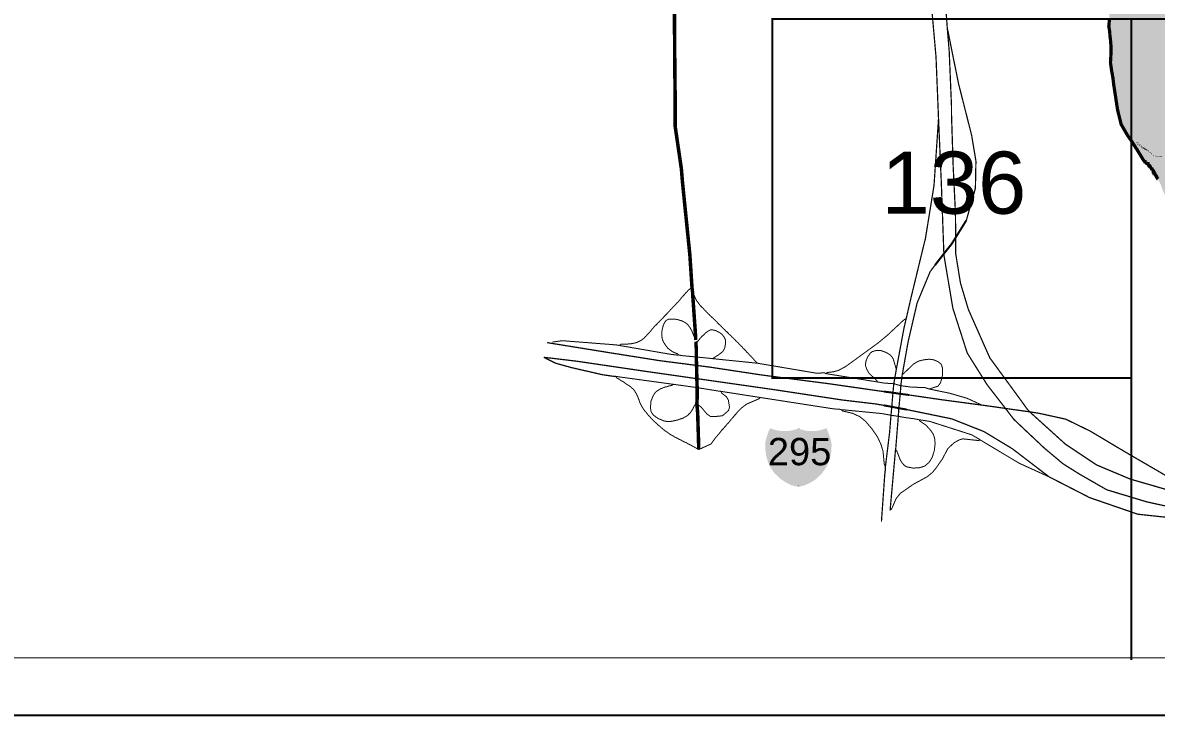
# Model space of a CAD drawing. Header units: millimetres. Extents: x 10 to 1080, y 12 to 847.
# Drawn here: x 236.4 to 577.5, y 11.8 to 220.6 of the extents above; entities that cross this region are included whole.
import ezdxf

# ---------------------------------------------------------------- set-up
doc = ezdxf.new("R2010")
doc.units = ezdxf.units.MM

msp = doc.modelspace()

# ---------------------------------------------------------------- hatches: boundary and pattern name
at = {"layer": 'H', "linetype": 'CONTINUOUS'}
for points in [[(802.375, 724.076), (804.333, 708.572), (819.82, 705.362), (834.637, 704.674), (846.243, 705.362), (859.861, 713.74), (871.467, 723.388), (876.635, 727.287), (891.452, 733.125), (894.662, 722.806), (899.231, 711.2), (902.458, 678.268), (906.939, 654.985), (912.777, 635.6), (903.041, 631.79), (870.797, 623.394), (843.703, 613.075), (834.037, 605.614), (852.17, 570.142), (848.607, 566.244), (849.207, 566.244), (834.637, 551.692), (840.475, 538.815), (802.711, 488.438), (802.217, 489.126), (800.435, 493.007), (798.83, 497.082), (795.355, 502.25), (792.215, 505.213), (789.005, 508.088), (786.289, 511.722), (784.437, 515.532), (783.078, 519.677), (782.391, 521.723), (780.874, 525.78), (778.334, 530.348), (775.794, 533.735), (773.007, 536.875), (769.955, 539.75), (766.727, 542.378), (763.27, 544.83), (759.707, 547.123), (755.985, 549.24), (754.115, 550.333), (752.263, 551.356), (750.305, 552.45), (748.365, 553.473), (746.407, 554.478), (744.467, 555.502), (742.615, 556.507), (740.657, 557.618), (739.652, 558.13), (732.525, 556.436), (732.79, 544.583), (726.264, 530.86), (723.142, 524.334), (722.207, 519.765), (722.877, 514.015), (725.593, 511.052), (734.219, 509.182), (736.177, 508.935), (733.302, 494.965), (732.278, 489.126), (728.98, 480.236), (737.605, 465.243), (747.518, 446.193), (733.548, 450.338), (730.409, 438.062), (720.76, 407.158), (717.885, 398.268), (714.745, 388.108), (713.475, 387.174), (712.047, 376.096), (715.945, 344.77), (716.615, 324.026), (716.439, 318.682), (723.388, 318.435), (731.608, 319.705), (737.358, 321.557), (743.373, 323.25), (749.635, 324.273), (754.962, 326.39), (761.488, 331.47), (750.641, 308.786), (742.95, 291.677), (741.257, 289.313), (754.715, 277.195), (760.801, 272.292), (760.73, 272.115), (769.444, 264.583), (777.487, 249.678), (794.597, 237.155), (804.333, 230.293), (811.777, 224.032), (798.054, 219.957), (781.473, 215.988), (770.043, 212.602), (757.502, 208.033), (746.072, 201.172), (734.06, 195.404), (725.082, 194.91), (725.258, 194.134), (725.593, 192.105), (725.752, 188.048), (725.17, 184.062), (724.905, 183.392), (714.587, 181.698), (699.17, 173.743), (696.295, 178.312), (682.078, 173.143), (680.879, 176.53), (652.868, 161.713), (660.647, 138.007), (660.4, 137.83), (656.749, 135.467), (653.203, 133.103), (649.552, 130.722), (645.918, 128.358), (642.285, 125.977), (638.634, 123.702), (635, 121.32), (631.349, 118.957), (627.803, 116.664), (624.152, 114.3), (620.942, 115.394), (619.584, 117.51), (618.402, 119.556), (617.22, 121.744), (616.038, 123.702), (614.68, 125.977), (613.569, 128.27), (612.299, 130.475), (610.958, 132.415), (609.424, 134.197), (608.154, 136.066), (606.795, 138.254), (605.367, 140.035), (603.673, 143.087), (601.892, 144.445), (599.863, 145.715), (598.17, 147.496), (596.724, 149.26), (595.118, 151.042), (593.513, 152.647), (591.22, 153.846), (589.439, 155.187), (587.675, 156.545), (586.052, 158.415), (585.717, 160.778), (585.047, 162.895), (584.112, 165.1), (582.172, 166.194), (580.549, 167.887), (579.543, 169.845), (578.785, 171.962), (577.762, 173.902), (576.668, 175.772), (575.398, 177.553), (573.775, 178.982), (571.659, 182.457), (568.784, 186.778), (566.932, 189.988), (565.82, 194.486), (564.462, 203.87), (563.704, 208.527), (563.88, 211.332), (563.704, 215.477), (563.457, 217.77), (563.28, 220.133), (563.368, 222.426), (563.28, 224.614), (562.857, 227.418), (561.675, 229.694), (560.828, 232.586), (561.428, 234.774), (561.852, 237.825), (561.922, 240.206), (561.587, 242.658), (561.763, 245.286), (562.01, 247.65), (561.852, 250.278), (561.164, 254.423), (561.922, 257.052), (562.522, 259.256), (562.275, 261.532), (561.499, 263.56), (560.405, 265.518), (559.805, 267.882), (559.223, 270.175), (557.953, 273.297), (556.26, 274.92), (554.814, 277.53), (554.39, 280), (553.72, 282.363), (552.962, 284.656), (551.85, 286.508), (550.668, 288.713), (549.222, 291.165), (547.194, 292.947), (545.412, 294.552), (543.56, 296.422), (543.719, 298.697), (542.537, 300.655), (540.42, 302.348), (538.057, 304.976), (535.34, 306.405), (532.553, 307.763), (530.26, 309.545), (528.232, 310.903), (526.874, 312.755), (526.45, 314.872), (524.51, 315.807), (522.305, 316.054), (518.248, 316.565), (515.779, 316.9), (513.592, 317.324), (511.387, 317.923), (508.935, 318.17), (507.153, 316.988), (506.465, 314.96), (505.037, 313.267), (503.255, 311.997), (501.897, 310.303), (500.292, 308.698), (498.422, 307.587), (496.658, 306.07), (495.212, 304.377), (494.453, 302.348), (493.942, 299.896), (493.607, 297.603), (493.942, 295.24), (494.453, 293.123), (495.212, 290.83), (495.723, 288.625), (494.03, 286.508), (493.342, 284.304), (491.649, 281.693), (489.462, 280.846), (485.14, 280.423), (481.577, 280.582), (479.637, 281.852), (478.102, 283.457), (476.673, 285.08), (475.068, 286.773), (472.863, 287.267), (470.658, 286.685), (468.965, 285.238), (467.184, 283.88), (465.067, 282.875), (463.462, 281.34), (464.732, 279.488), (466.602, 278.306), (468.63, 277.372), (469.724, 275.502), (468.877, 273.385), (467.095, 272.027), (463.973, 269.663), (462.104, 268.058), (460.075, 266.876), (457.958, 266.1), (455.665, 265.606), (452.702, 266.277), (450.674, 267.212), (448.469, 267.635), (444.835, 268.482), (442.718, 268.993), (440.514, 268.393), (436.792, 268.217), (434.763, 268.905), (432.805, 269.998), (431.465, 271.78), (432.647, 273.72), (433.405, 275.925), (433.317, 278.218), (432.805, 280.335), (432.894, 282.963), (431.959, 285.327), (428.925, 284.568), (426.72, 283.88), (424.603, 283.457), (421.375, 283.968), (419.188, 284.392), (417.072, 284.903), (415.025, 285.926), (412.838, 286.685), (410.792, 287.62), (409.698, 289.56), (409.875, 291.765), (410.298, 293.97), (410.298, 296.157), (409.61, 298.203), (408.252, 300.143), (406.4, 301.66), (404.53, 303.107), (402.837, 304.712), (400.897, 305.823), (399.715, 307.675), (400.297, 309.792), (399.962, 311.997), (397.845, 313.355), (395.905, 314.537), (394.547, 316.318), (393.1, 318.1), (391.672, 319.793), (390.225, 321.398), (388.108, 322.668), (386.592, 324.185), (385.057, 325.878), (383.452, 327.325), (381.582, 328.595), (379.465, 329.265), (378.125, 331.047), (378.037, 333.252), (377.349, 335.368), (375.92, 336.973), (374.05, 338.332), (372.11, 339.425), (370.152, 340.536), (368.035, 341.383), (365.919, 341.965), (363.555, 341.63), (361.615, 340.607), (359.745, 338.914), (357.875, 337.82), (355.935, 336.797), (353.818, 335.703), (351.878, 334.522), (350.255, 332.652), (348.915, 330.8), (347.98, 328.754), (347.133, 326.637), (345.599, 325.032), (343.323, 324.785), (340.184, 324.785), (337.732, 325.367), (335.615, 324.185), (334.522, 322.333), (334.433, 320.128), (334.098, 317.923), (332.899, 315.807), (331.805, 313.866), (330.958, 311.75), (330.712, 309.545), (330.288, 307.252), (329.935, 304.976), (329.688, 302.683), (329.018, 300.39), (328.083, 298.203), (327.325, 296.157), (327.06, 293.97), (328.665, 292.347), (329.935, 290.583), (328.665, 288.802), (326.39, 287.955), (323.25, 287.778), (321.045, 288.29), (319.864, 290.23), (318.682, 292.276), (316.812, 293.705), (314.025, 294.975), (311.732, 295.487), (309.615, 295.91), (307.763, 297.092), (306.405, 299.05), (305.47, 300.99), (304.712, 303.107), (303.689, 305.135), (301.995, 306.405), (300.302, 307.852), (298.962, 309.545), (297.268, 307.94), (296.422, 305.894), (293.282, 304.2), (291.5, 305.558), (289.648, 306.828), (287.69, 307.852), (287.267, 309.968), (287.69, 312.173), (285.75, 313.09), (283.457, 313.602), (281.34, 314.202), (279.224, 315.295), (278.642, 317.5), (277.954, 319.617), (276.013, 321.222), (274.144, 319.793), (272.874, 317.923), (269.998, 319.193), (268.217, 320.64), (266.435, 321.98), (263.984, 324.45), (262.202, 325.72), (260.862, 327.484), (261.108, 329.688), (261.867, 331.893), (262.714, 334.01), (262.467, 337.644), (261.532, 339.602), (260.597, 341.718), (258.992, 343.323), (255.94, 345.352), (253.065, 346.71), (251.195, 347.892), (249.167, 348.827), (248.92, 351.032), (250.19, 352.884), (251.707, 354.842), (254.088, 354.93), (255.782, 356.358), (257.969, 356.623), (260.174, 357.117), (261.444, 359.234), (261.779, 361.527), (261.62, 363.732), (260.438, 365.584), (258.992, 367.277), (256.117, 367.63), (255.429, 369.746), (254.088, 371.44), (252.307, 372.957), (250.525, 374.227), (248.497, 374.826), (247.138, 376.767), (248.162, 378.707), (247.385, 381), (245.78, 382.517), (245.622, 384.81), (244.687, 386.75), (243.575, 388.796), (242.235, 390.56), (241.035, 392.43), (239.518, 394.212), (239.43, 396.416), (240.453, 398.533), (240.612, 401.144), (240.788, 403.86), (239.43, 405.888), (238.584, 408.005), (236.467, 409.452), (235.038, 411.304), (233.08, 412.838), (233.168, 415.202), (234.103, 417.318), (235.462, 419.276), (236.978, 421.04), (238.072, 422.998), (237.825, 425.274), (237.49, 427.902), (236.22, 429.683), (234.527, 431.377), (232.657, 433.246), (230.628, 434.587), (229.182, 436.28), (227.489, 437.815), (226.219, 439.667), (224.79, 441.537), (223.943, 443.742), (222.92, 445.77), (220.98, 447.216), (218.775, 448.557), (216.57, 449.827), (214.365, 450.25), (212.249, 450.427), (209.797, 450.515), (206.163, 450.427), (203.87, 451.026), (201.595, 450.338), (199.972, 448.31), (201.665, 446.705), (199.549, 444.588), (196.938, 445.347), (194.822, 445.435), (192.105, 444.923), (189.054, 445.012), (187.202, 443.406), (184.908, 442.472), (182.88, 441.113), (181.01, 439.596), (179.317, 438.15), (177.288, 437.056), (175.084, 436.457), (173.055, 435.522), (170.762, 434.675), (168.575, 434.852), (166.793, 436.545), (165.947, 438.82), (165.259, 440.937), (163.142, 442.048), (160.955, 442.56), (158.574, 442.383), (156.369, 441.713), (154.005, 440.778), (151.377, 440.267), (148.59, 440.267), (146.385, 439.843), (145.45, 437.727), (145.115, 435.522), (142.663, 436.122), (142.152, 438.326), (140.458, 439.932), (138.43, 441.113), (136.472, 442.207), (134.285, 442.807), (131.745, 442.048), (128.605, 441.537), (126.153, 441.872), (123.525, 441.784), (121.497, 442.983), (120.05, 444.588), (117.775, 445.012), (116.082, 446.528), (116.152, 448.822), (114.124, 450.938), (112.607, 453.214), (111.425, 454.995), (110.155, 456.777), (108.797, 458.47), (107.527, 460.252), (106.257, 461.945), (104.898, 463.726), (103.54, 465.42), (102.182, 467.113), (100.842, 468.806), (99.572, 470.57), (98.213, 472.264), (95.585, 475.738), (93.133, 479.213), (90.682, 482.776), (88.477, 486.41), (86.448, 490.132), (84.578, 494.03), (83.062, 498.016), (81.527, 502.92), (80.433, 507.065), (79.498, 511.298), (78.74, 515.532), (78.228, 519.853), (77.805, 524.175), (77.558, 528.496), (77.47, 532.8), (77.558, 534.917), (77.558, 537.122), (77.717, 539.238), (77.893, 541.443), (78.052, 543.56), (78.317, 545.765), (78.564, 547.882), (79.252, 552.115), (80.098, 556.348), (81.192, 560.582), (82.374, 564.727), (84.402, 570.054), (86.448, 573.793), (87.63, 575.645), (117.687, 575.645), (138.007, 572.435), (144.445, 544.23), (141.905, 543.225), (154.764, 537.88), (160.443, 536.028), (171.185, 535.693), (189.318, 535.34), (206.834, 533.912), (226.06, 527.897), (227.842, 532.888), (253.912, 548.552), (259.239, 550.333), (265.677, 550.668), (269.575, 552.115), (277.019, 556.772), (283.122, 559.223), (290.989, 559.982), (306.317, 558.553), (306.652, 558.288), (307.005, 558.624), (310.885, 558.888), (317.659, 563.122), (325.543, 568.113), (333.745, 573.528), (338.825, 576.827), (341.365, 576.756), (344.928, 576.068), (348.492, 574.71), (351.949, 572.858), (355.759, 569.718), (358.228, 566.173), (359.234, 564.303), (360.257, 562.363), (362.462, 558.8), (365.425, 555.925), (369.993, 554.32), (376.255, 554.478), (378.46, 554.902), (380.577, 555.325), (382.782, 555.748), (384.898, 556.013), (387.773, 556.436), (392.007, 557.107), (396.064, 558.042), (400.138, 559.135), (404.107, 560.405), (408.005, 561.852), (411.903, 563.457), (415.713, 565.238), (419.435, 567.09), (423.069, 569.048), (424.18, 569.63), (421.128, 576.333), (406.224, 573.952), (411.057, 595.383), (409.452, 607.06), (401.408, 603.85), (401.832, 611.893), (404.618, 612.74), (404.195, 626.022), (394.882, 630.432), (373.539, 618.737), (369.482, 635.67), (377.19, 651.845), (407.405, 673.276), (407.829, 671.23), (482.177, 704.003), (500.715, 623.323), (501.227, 623.57), (505.372, 625.863), (509.182, 627.892), (512.992, 630.008), (516.802, 632.037), (520.612, 634.065), (522.552, 635.088), (524.422, 636.094), (526.362, 637.117), (528.232, 638.14), (530.172, 639.233), (532.042, 640.256), (534.335, 641.438), (544.495, 629.585), (550.422, 631.613), (546.523, 639.568), (541.532, 645.336), (541.602, 645.407), (545.412, 647.453), (549.222, 649.57), (553.032, 651.598), (556.772, 653.627), (560.582, 655.743), (564.392, 657.772), (568.202, 659.888), (572.012, 661.917), (575.733, 664.034), (579.543, 666.15), (583.353, 668.196), (587.163, 670.313), (590.885, 672.342), (596.724, 674.458), (601.133, 674.458), (603.338, 674.458), (605.455, 674.37), (607.642, 674.194), (609.847, 674.123), (611.964, 674.035), (614.168, 673.858), (616.373, 673.7), (618.49, 673.612), (620.695, 673.435), (622.882, 673.347), (624.999, 673.276), (629.32, 673.188), (633.642, 673.276), (637.875, 673.523), (642.108, 673.947), (646.254, 674.617), (650.399, 675.728), (653.627, 676.734), (657.684, 678.18), (661.67, 679.873), (665.568, 681.743), (669.378, 683.772), (673.1, 685.976), (676.734, 688.252), (680.297, 690.704), (683.683, 693.42), (687.07, 696.136), (690.192, 699.1), (693.332, 702.063), (696.207, 705.273), (699.082, 708.572), (701.71, 711.958), (705.785, 710.53), (709.842, 708.995), (713.74, 707.214), (717.638, 705.362), (721.448, 703.333), (723.988, 701.798), (729.403, 707.302), (742.35, 719.578), (751.999, 718.908), (767.503, 733.725), (785.618, 751.84), (797.207, 740.234), (802.375, 724.076), (802.375, 724.076)], [(479.795, 93.468), (479.725, 94.068), (479.637, 94.58), (479.46, 95.25), (479.125, 96.344), (478.79, 97.19), (478.525, 97.966), (478.278, 98.548), (477.679, 98.302), (477.255, 98.213), (476.497, 97.966), (475.65, 97.79), (474.804, 97.702), (473.022, 97.702), (472.599, 97.702), (472.017, 97.79), (471.329, 97.966), (470.658, 98.125), (470.323, 97.455), (470.658, 97.278), (470.835, 97.19), (471.928, 96.943), (472.952, 96.855), (474.892, 96.855), (475.492, 96.943), (476.338, 97.12), (476.92, 97.278), (477.344, 97.367), (477.679, 97.455), (477.855, 97.455), (478.367, 96.008), (478.79, 94.315), (478.79, 94.068), (478.79, 93.98), (460.745, 93.98), (460.745, 94.156), (460.745, 94.227), (460.834, 94.58), (460.922, 95.003), (461.098, 95.585), (461.257, 96.344), (461.522, 96.943), (461.592, 97.278), (461.768, 97.543), (462.192, 97.367), (462.527, 97.278), (463.127, 97.12), (463.638, 97.032), (464.062, 96.943), (464.397, 96.855), (464.732, 96.855), (466.602, 96.855), (467.519, 96.943), (468.118, 97.032), (468.718, 97.19), (468.965, 97.278), (469.3, 97.455), (469.812, 97.543), (470.323, 97.455), (470.658, 98.125), (470.235, 98.302), (469.812, 98.46), (469.812, 98.39), (469.724, 98.39), (469.477, 98.302), (469.142, 98.213), (468.877, 98.125), (467.519, 97.79), (466.513, 97.702), (464.82, 97.702), (463.973, 97.79), (462.95, 97.966), (462.015, 98.302), (461.345, 98.548), (461.01, 97.966), (460.745, 97.367), (460.252, 95.85), (460.075, 95.162), (459.899, 94.58), (459.828, 93.557), (459.899, 91.687), (460.675, 91.775), (460.675, 92.287), (460.675, 92.622), (460.675, 92.957), (460.675, 93.133), (478.878, 93.133), (478.878, 92.886), (478.878, 92.534), (478.878, 92.198), (478.878, 91.687), (478.702, 90.682), (478.525, 89.747), (478.278, 88.9), (477.943, 88.23), (477.185, 86.783), (475.985, 85.266), (475.315, 84.578), (474.645, 83.996), (473.957, 83.485), (473.287, 83.062), (472.175, 82.55), (471.082, 82.127), (470.323, 81.88), (469.812, 81.792), (469.3, 81.88), (468.718, 82.038), (467.942, 82.374), (467.36, 82.638), (466.848, 82.797), (466.513, 82.973), (465.667, 83.485), (465.155, 83.82), (464.062, 84.755), (463.285, 85.602), (462.527, 86.607), (462.015, 87.542), (461.522, 88.477), (461.257, 89.323), (460.834, 90.77), (460.675, 91.775), (459.899, 91.687), (460.163, 89.994), (460.587, 88.565), (461.098, 87.383), (461.592, 86.448), (462.104, 85.69), (462.527, 85.09), (462.862, 84.755), (463.885, 83.82), (464.908, 82.973), (465.914, 82.303), (466.937, 81.792), (467.448, 81.615), (467.872, 81.456), (468.454, 81.28), (468.965, 81.104), (469.3, 81.033), (469.565, 80.945), (469.812, 80.945), (469.988, 80.945), (470.323, 81.033), (470.747, 81.104), (471.258, 81.28), (472.264, 81.615), (473.287, 82.127), (474.222, 82.638), (475.139, 83.308), (475.985, 84.067), (476.673, 84.667), (477.52, 85.848), (478.278, 86.96), (478.79, 88.053), (479.125, 89.076), (479.372, 89.923), (479.548, 90.682), (479.637, 91.193), (479.725, 91.616), (479.725, 92.534), (479.795, 93.468), (479.795, 93.468)], [(460.163, 93.31), (479.46, 93.31), (479.302, 94.65), (478.949, 95.92), (478.614, 97.12), (478.102, 98.213), (477.097, 97.878), (476.074, 97.614), (475.068, 97.455), (473.957, 97.455), (472.863, 97.455), (471.84, 97.614), (470.835, 97.878), (469.812, 98.213), (468.789, 97.878), (467.783, 97.614), (466.672, 97.455), (465.667, 97.455), (464.555, 97.455), (463.55, 97.614), (462.439, 97.878), (461.522, 98.213), (461.01, 97.032), (460.587, 95.85), (460.322, 94.58), (460.163, 93.31), (460.163, 93.31)], [(469.812, 98.46), (469.9, 98.39), (470.059, 98.46), (469.9, 98.548), (469.812, 98.46), (469.812, 98.46)], [(469.812, 80.857), (471.752, 81.368), (473.534, 82.215), (475.227, 83.308), (476.673, 84.755), (477.344, 85.602), (477.855, 86.448), (478.367, 87.383), (478.702, 88.23), (479.037, 89.235), (479.213, 90.17), (479.372, 91.264), (479.46, 92.287), (479.46, 92.71), (479.372, 93.045), (479.372, 93.645), (460.252, 93.645), (460.163, 93.133), (460.163, 92.71), (460.163, 92.287), (460.252, 91.264), (460.322, 90.17), (460.587, 89.235), (460.834, 88.23), (461.257, 87.383), (461.68, 86.448), (462.28, 85.602), (462.862, 84.755), (464.397, 83.308), (466.002, 82.215), (467.783, 81.368), (469.812, 80.857), (469.812, 80.857)], [(469.635, 81.28), (469.724, 81.192), (469.9, 81.28), (469.724, 81.368), (469.635, 81.28), (469.635, 81.28)]]:
    msp.add_hatch(color=256, dxfattribs=at).paths.add_polyline_path(points)

# ---------------------------------------------------------------- linework, layer by layer
at = {"layer": 'P'}
for points, const_width in [([(16.157, 12.118), (16.157, 846.755), (1080.082, 846.755), (1080.082, 12.118), (16.157, 12.118)], 0.602), ([(42.245, 29.475), (42.245, 836.683), (948.002, 836.683), (948.002, 29.475), (42.245, 29.475), (42.245, 29.475)], 0.301), ([(437.797, 140.723), (437.127, 150.883), (434.922, 172.561), (434.587, 176.618), (432.717, 189.406), (432.717, 198.632), (432.629, 204.982), (432.558, 215.318), (432.382, 238.689), (428.484, 279.753)], 1.054), ([(511.969, 191.699), (511.21, 210.326), (509.852, 225.725), (507.982, 236.908), (504.596, 249.273), (501.05, 261.62), (498.334, 271.286), (495.212, 279.665)], 0.376), ([(496.817, 280.335), (497.999, 277.283), (500.027, 273.05), (505.195, 260.526), (509.676, 247.227), (514.262, 223.696), (514.597, 219.04)], 0.376), ([(569.965, 113.63), (461.927, 113.63), (461.927, 221.756), (569.965, 221.756), (569.965, 113.63)], 0.602), ([(578.009, 173.496), (577.921, 173.567), (577.921, 173.655), (577.832, 173.743), (577.832, 173.831), (577.762, 173.919), (577.762, 173.99), (577.674, 174.078), (577.585, 174.166), (577.497, 174.255), (577.497, 174.413), (577.409, 174.502), (577.338, 174.59), (577.338, 174.678), (577.25, 174.766), (577.162, 174.837), (577.074, 174.925), (577.074, 175.013), (576.986, 175.101), (576.986, 175.189), (576.915, 175.189), (576.915, 175.26), (576.827, 175.348), (576.827, 175.436), (576.739, 175.436), (576.739, 175.525), (576.739, 175.613), (576.651, 175.613), (576.651, 175.683), (576.651, 175.772), (576.562, 175.772), (576.562, 175.86), (576.562, 175.948), (576.562, 176.036), (576.492, 176.107), (576.492, 176.195), (576.492, 176.283), (576.404, 176.371), (576.315, 176.459), (576.227, 176.53), (576.139, 176.618), (576.068, 176.618), (576.068, 176.706), (575.98, 176.795), (575.892, 176.883), (575.804, 176.953), (575.716, 177.042), (575.716, 177.13), (575.645, 177.13), (575.645, 177.218), (575.557, 177.218), (575.557, 177.306), (575.469, 177.377), (575.381, 177.465), (575.381, 177.553), (575.292, 177.553), (575.292, 177.641), (575.222, 177.729), (575.222, 177.8), (575.134, 177.888), (575.045, 177.976), (575.045, 178.065), (574.957, 178.065), (574.957, 178.153), (574.869, 178.153), (574.798, 178.153), (574.71, 178.223), (574.622, 178.312), (574.534, 178.312), (574.446, 178.312), (574.375, 178.4), (574.287, 178.488), (574.199, 178.576), (574.111, 178.647), (574.111, 178.735), (574.022, 178.735), (573.952, 178.823), (573.864, 178.911), (573.775, 178.999), (571.659, 182.457), (569.965, 185.085), (569.789, 185.349), (568.784, 186.778), (566.914, 190.006), (565.82, 194.486), (564.797, 201.26), (564.709, 201.683), (564.462, 203.888), (564.039, 206.252), (563.704, 208.545), (563.862, 211.332), (563.862, 213.536), (563.704, 215.477), (563.527, 216.835), (563.527, 217.258), (563.439, 217.77), (563.439, 218.105), (563.368, 218.528), (563.192, 219.551), (563.28, 220.133), (563.368, 221.403)], 0.978), ([(569.965, 28.769), (569.965, 113.63), (569.965, 221.756), (678.092, 221.756), (786.201, 221.756), (786.201, 113.63), (786.201, 28.769)], 0.602), ([(514.597, 219.04), (517.984, 202.283), (521.952, 186.619), (523.222, 178.911), (523.064, 170.78), (520.347, 161.131)], 0.376), ([(514.597, 219.04), (515.179, 212.019), (515.867, 195.509), (515.867, 193.128), (516.378, 177.218), (517.049, 163.583), (517.137, 155.963)], 0.376), ([(562.945, 220.398), (562.945, 220.31), (562.945, 220.063), (562.945, 219.798), (562.945, 219.463), (563.016, 219.216), (563.016, 218.952), (563.016, 218.705), (563.104, 218.281)], 0.151), ([(563.368, 218.369), (563.368, 218.528), (563.192, 219.551), (563.28, 220.133), (563.28, 220.486)], 0.151), ([(563.368, 218.281), (563.368, 218.528), (563.192, 219.551), (563.28, 220.133), (563.28, 220.398)], 0.151), ([(563.439, 217.77), (563.439, 218.017)], 0.151), ([(563.527, 216.923), (563.527, 217.258), (563.439, 217.77), (563.439, 217.946)], 0.151), ([(563.792, 214.471), (563.704, 215.477), (563.615, 216.588)], 0.151), ([(563.862, 213.025), (563.862, 213.536), (563.862, 214.136)], 0.151), ([(563.862, 210.573), (563.862, 211.332), (563.862, 212.69)], 0.151), ([(563.951, 206.763), (563.704, 208.545), (563.704, 208.792)], 0.151), ([(563.792, 209.215), (563.862, 210.238)], 0.151), ([(564.215, 205.317), (564.039, 206.252), (564.039, 206.428)], 0.151), ([(564.55, 202.865), (564.462, 203.888), (564.286, 204.982)], 0.151), ([(564.797, 201.507), (564.709, 201.683), (564.638, 202.53)], 0.151), ([(565.132, 199.055), (564.797, 201.172)], 0.151), ([(565.309, 197.626), (565.221, 198.72)], 0.151), ([(565.644, 195.245), (565.397, 197.273)], 0.151), ([(565.979, 193.816), (565.82, 194.486), (565.732, 194.822)], 0.151), ([(511.969, 191.699), (510.611, 171.626), (507.982, 155.363), (507.824, 154.869), (503.837, 138.43), (502.232, 131.498)], 0.376), ([(511.969, 191.699), (512.815, 172.226), (513.415, 155.54), (513.574, 151.059)], 0.376), ([(566.579, 191.435), (566.067, 193.463)], 0.151), ([(566.914, 190.077), (566.667, 191.1)], 0.151), ([(568.096, 187.96), (567.09, 189.742)], 0.151), ([(568.872, 186.69), (568.784, 186.778), (568.36, 187.625)], 0.151), ([(570.212, 184.662), (569.965, 185.085), (569.789, 185.349), (569.031, 186.443)], 0.151), ([(570.988, 183.48), (570.477, 184.415)], 0.151), ([(571.482, 184.415), (571.482, 184.503), (571.412, 184.503)], 0.151), ([(571.994, 183.903), (571.994, 183.991), (571.835, 184.079), (571.747, 184.15)], 0.151), ([(571.994, 184.573), (571.994, 184.503), (572.082, 184.415), (572.17, 184.326), (572.17, 184.326)], 0.151), ([(572.258, 181.363), (571.659, 182.457), (571.147, 183.145)], 0.151), ([(572.594, 183.568), (572.505, 183.656), (572.417, 183.727), (572.329, 183.727)], 0.151), ([(572.417, 184.079), (572.594, 183.903), (572.682, 183.815), (572.682, 183.815)], 0.151), ([(573.017, 180.181), (572.505, 181.116)], 0.151), ([(574.622, 182.298), (574.446, 182.298), (574.287, 182.386), (574.111, 182.457), (573.952, 182.545), (573.687, 182.633), (573.528, 182.721), (573.352, 182.88), (573.176, 183.056), (573.017, 183.233), (572.841, 183.303)], 0.151), ([(573.017, 183.568), (573.105, 183.48), (573.264, 183.392), (573.264, 183.392)], 0.151), ([(573.528, 183.145), (573.599, 183.056), (573.775, 182.968), (573.952, 182.88), (574.022, 182.721), (574.199, 182.633), (574.287, 182.545), (574.446, 182.457), (574.534, 182.386), (574.71, 182.298), (574.798, 182.21), (574.957, 182.122), (575.134, 182.033), (575.222, 181.875)], 0.151), ([(575.222, 181.875), (575.134, 181.963), (574.957, 182.033), (574.957, 182.033)], 0.151), ([(575.804, 181.451), (575.645, 181.539), (575.557, 181.61), (575.469, 181.61)], 0.151), ([(575.557, 181.698), (575.645, 181.61), (575.716, 181.539), (575.804, 181.451)], 0.151), ([(576.227, 181.028), (576.139, 181.116), (576.068, 181.116), (575.98, 181.187), (575.98, 181.275)], 0.151), ([(576.827, 180.605), (576.651, 180.693), (576.562, 180.693), (576.492, 180.763)], 0.151), ([(574.622, 178.312), (574.534, 178.312), (574.446, 178.312), (574.375, 178.4), (574.287, 178.488), (574.199, 178.576), (574.111, 178.647), (574.111, 178.735), (574.022, 178.735), (573.952, 178.823), (573.864, 178.911), (573.775, 178.999), (573.264, 179.917)], 0.151), ([(575.557, 177.306), (575.469, 177.377), (575.381, 177.465), (575.381, 177.553), (575.292, 177.553), (575.292, 177.641), (575.222, 177.729), (575.222, 177.8), (575.134, 177.888), (575.045, 177.976), (575.045, 178.065), (574.957, 178.065), (574.957, 178.153), (574.869, 178.153)], 0.151), ([(579.191, 180.269), (579.102, 180.269), (578.944, 180.34), (578.767, 180.428), (578.679, 180.428), (578.52, 180.428), (578.432, 180.428), (578.185, 180.428), (578.009, 180.428), (577.674, 180.428), (577.409, 180.428), (577.162, 180.516), (577.162, 180.516)], 0.151), ([(576.915, 175.26), (576.827, 175.348), (576.827, 175.436), (576.739, 175.436), (576.739, 175.525), (576.739, 175.613), (576.651, 175.613), (576.651, 175.683), (576.651, 175.772), (576.562, 175.772), (576.562, 175.86), (576.562, 175.948), (576.562, 176.036), (576.492, 176.107), (576.492, 176.195), (576.492, 176.283), (576.404, 176.371), (576.315, 176.459), (576.227, 176.53), (576.139, 176.618), (576.068, 176.618), (576.068, 176.706), (575.98, 176.795), (575.892, 176.883), (575.804, 176.953), (575.716, 177.042)], 0.151), ([(577.674, 174.078), (577.585, 174.166), (577.497, 174.255), (577.497, 174.413), (577.409, 174.502), (577.338, 174.59), (577.338, 174.678), (577.25, 174.766), (577.162, 174.837), (577.074, 174.925), (577.074, 175.013)], 0.151), ([(520.347, 161.131), (517.137, 155.963)], 0.602), ([(520.347, 161.131), (517.137, 155.963)], 0.452), ([(517.137, 155.963), (515.867, 153.935), (513.574, 151.059)], 0.602), ([(517.137, 155.963), (515.867, 153.935), (513.574, 151.059)], 0.452), ([(517.137, 155.963), (517.137, 151.059), (518.566, 142.24), (520.947, 134.285), (527.385, 119.733), (536.434, 107.368), (538.815, 104.069), (539.397, 103.47)], 0.376), ([(513.574, 151.059), (510.946, 147.673)], 0.602), ([(513.574, 151.059), (510.946, 147.673)], 0.452), ([(513.574, 151.059), (513.662, 150.213), (516.29, 134.62), (520.612, 121.162), (526.609, 111.601), (532.112, 104.493)], 0.376), ([(510.946, 147.673), (509.429, 145.627), (505.531, 136.243), (502.832, 124.636), (501.05, 114.653)], 0.376), ([(415.872, 123.455), (416.384, 123.79), (416.807, 123.79), (417.23, 123.79), (417.654, 123.878), (418.077, 123.878), (418.5, 123.878), (419.012, 123.966), (419.435, 123.966), (419.858, 124.037), (420.282, 124.125), (420.617, 124.213), (421.04, 124.301), (421.464, 124.46), (421.799, 124.636), (422.134, 124.813), (422.469, 124.972), (422.822, 125.236), (423.157, 125.483), (423.492, 125.818), (423.739, 126.083), (424.092, 126.418), (424.339, 126.753), (424.674, 127), (424.938, 127.353), (425.274, 127.688), (425.521, 128.023), (425.785, 128.358), (426.12, 128.693), (426.367, 129.046), (426.702, 129.381), (426.967, 129.628), (427.302, 129.963), (427.549, 130.228), (427.902, 130.563), (428.149, 130.898), (428.484, 131.163), (428.748, 131.498), (429.084, 131.745), (429.331, 132.08), (429.666, 132.433), (429.93, 132.68), (430.265, 133.015), (430.512, 133.35), (430.777, 133.615), (431.112, 133.95), (431.359, 134.285), (431.712, 134.549), (431.959, 134.885), (432.294, 135.22), (432.558, 135.467), (432.894, 135.819), (433.141, 136.155), (433.476, 136.402), (433.74, 136.737), (434.075, 137.089), (434.322, 137.425), (434.587, 137.76), (434.922, 138.095), (435.169, 138.43), (435.522, 138.783), (435.769, 139.118), (436.104, 139.453), (436.368, 139.7), (436.615, 140.053), (436.951, 140.3), (437.215, 140.547), (437.797, 140.723)], 0.301), ([(415.872, 123.455), (416.384, 123.79), (416.807, 123.79), (417.23, 123.79), (417.654, 123.878), (418.077, 123.878), (418.5, 123.878), (419.012, 123.966), (419.435, 123.966), (419.858, 124.037), (420.282, 124.125), (420.617, 124.213), (421.04, 124.301), (421.464, 124.46), (421.799, 124.636), (422.134, 124.813), (422.469, 124.972), (422.822, 125.236), (423.157, 125.483), (423.492, 125.818), (423.739, 126.083), (424.092, 126.418), (424.339, 126.753), (424.674, 127), (424.938, 127.353), (425.274, 127.688), (425.521, 128.023), (425.785, 128.358), (426.12, 128.693), (426.367, 129.046), (426.702, 129.381), (426.967, 129.628), (427.302, 129.963), (427.549, 130.228), (427.902, 130.563), (428.149, 130.898), (428.484, 131.163), (428.748, 131.498), (429.084, 131.745), (429.331, 132.08), (429.666, 132.433), (429.93, 132.68), (430.265, 133.015), (430.512, 133.35), (430.777, 133.615), (431.112, 133.95), (431.359, 134.285), (431.712, 134.549), (431.959, 134.885), (432.294, 135.22), (432.558, 135.467), (432.894, 135.819), (433.141, 136.155), (433.476, 136.402), (433.74, 136.737), (434.075, 137.089), (434.322, 137.425), (434.587, 137.76), (434.922, 138.095), (435.169, 138.43), (435.522, 138.783), (435.769, 139.118), (436.104, 139.453), (436.368, 139.7), (436.615, 140.053), (436.951, 140.3), (437.215, 140.547), (437.797, 140.723)], 0.301), ([(437.797, 140.723), (437.885, 140.212), (437.885, 139.788), (437.974, 139.453), (437.974, 139.03)], 1.054), ([(437.974, 139.03), (438.908, 125.659)], 1.054), ([(437.974, 139.03), (438.397, 138.606), (438.556, 138.271), (438.732, 137.848), (438.908, 137.425), (439.067, 137.089), (439.332, 136.737), (439.579, 136.402), (439.826, 136.066), (440.09, 135.731), (440.337, 135.396), (440.672, 135.043), (440.937, 134.796), (441.272, 134.461), (441.519, 134.126), (441.872, 133.862), (442.119, 133.526), (442.454, 133.279), (442.718, 132.927), (443.054, 132.68), (443.301, 132.345), (443.636, 132.08), (443.988, 131.745), (444.235, 131.498), (444.571, 131.163), (444.906, 130.898), (445.17, 130.563), (445.505, 130.228), (445.752, 129.963), (446.105, 129.628), (446.44, 129.381), (446.687, 129.046), (447.022, 128.782), (447.287, 128.446), (447.622, 128.199), (447.869, 127.847), (448.222, 127.6), (448.557, 127.265), (448.804, 127), (449.139, 126.665), (449.492, 126.418), (449.739, 126.083), (450.074, 125.818), (450.338, 125.483), (450.674, 125.236), (450.921, 124.883), (451.256, 124.636), (451.608, 124.301), (451.855, 123.966), (452.191, 123.702), (452.455, 123.366), (452.79, 123.119), (453.037, 122.767), (453.372, 122.432), (453.637, 122.185), (453.972, 121.849), (454.219, 121.497), (454.484, 121.25), (454.819, 120.915), (455.066, 120.579), (455.418, 120.315), (455.665, 119.98), (456.001, 119.645), (456.265, 119.38), (456.512, 119.045), (456.847, 118.71), (457.447, 118.11)], 0.301), ([(437.974, 139.03), (438.397, 138.606), (438.556, 138.271), (438.732, 137.848), (438.908, 137.425), (439.067, 137.089), (439.332, 136.737), (439.579, 136.402), (439.826, 136.066), (440.09, 135.731), (440.337, 135.396), (440.672, 135.043), (440.937, 134.796), (441.272, 134.461), (441.519, 134.126), (441.872, 133.862), (442.119, 133.526), (442.454, 133.279), (442.718, 132.927), (443.054, 132.68), (443.301, 132.345), (443.636, 132.08), (443.988, 131.745), (444.235, 131.498), (444.571, 131.163), (444.906, 130.898), (445.17, 130.563), (445.505, 130.228), (445.752, 129.963), (446.105, 129.628), (446.44, 129.381), (446.687, 129.046), (447.022, 128.782), (447.287, 128.446), (447.622, 128.199), (447.869, 127.847), (448.222, 127.6), (448.557, 127.265), (448.804, 127), (449.139, 126.665), (449.492, 126.418), (449.739, 126.083), (450.074, 125.818), (450.338, 125.483), (450.674, 125.236), (450.921, 124.883), (451.256, 124.636), (451.608, 124.301), (451.855, 123.966), (452.191, 123.702), (452.455, 123.366), (452.79, 123.119), (453.037, 122.767), (453.372, 122.432), (453.637, 122.185), (453.972, 121.849), (454.219, 121.497), (454.484, 121.25), (454.819, 120.915), (455.066, 120.579), (455.418, 120.315), (455.665, 119.98), (456.001, 119.645), (456.265, 119.38), (456.512, 119.045), (456.847, 118.71), (457.447, 118.11)], 0.301), ([(433.828, 120.491), (433.476, 120.915), (433.052, 121.073), (432.629, 121.25), (432.206, 121.426), (431.871, 121.585), (431.535, 121.849), (431.2, 122.096), (430.865, 122.343), (430.512, 122.608), (430.265, 122.943), (430.018, 123.278), (429.754, 123.613), (429.507, 124.037), (429.242, 124.389), (429.084, 124.813), (428.907, 125.148), (428.819, 125.571), (428.748, 125.995), (428.748, 126.418), (428.748, 126.841), (428.748, 127.265), (428.748, 127.776), (428.819, 128.199), (428.907, 128.623), (428.995, 128.958), (429.172, 129.469), (429.331, 129.893), (429.507, 130.316), (429.754, 130.651), (430.018, 130.986), (430.354, 131.163), (430.689, 131.322), (431.112, 131.322), (431.535, 131.41), (432.047, 131.41), (432.47, 131.322), (432.894, 131.322), (433.405, 131.233), (433.74, 131.163), (434.164, 130.986), (434.587, 130.898), (435.01, 130.739), (435.434, 130.475), (435.769, 130.316), (436.104, 130.052), (436.439, 129.805), (436.704, 129.469), (436.951, 129.117), (437.215, 128.782), (437.374, 128.446), (437.638, 128.023), (437.797, 127.688), (437.974, 127.265), (438.132, 126.841), (438.309, 126.418), (438.485, 126.083), (438.908, 125.659)], 0.301), ([(433.828, 120.491), (433.476, 120.915), (433.052, 121.073), (432.629, 121.25), (432.206, 121.426), (431.871, 121.585), (431.535, 121.849), (431.2, 122.096), (430.865, 122.343), (430.512, 122.608), (430.265, 122.943), (430.018, 123.278), (429.754, 123.613), (429.507, 124.037), (429.242, 124.389), (429.084, 124.813), (428.907, 125.148), (428.819, 125.571), (428.748, 125.995), (428.748, 126.418), (428.748, 126.841), (428.748, 127.265), (428.748, 127.776), (428.819, 128.199), (428.907, 128.623), (428.995, 128.958), (429.172, 129.469), (429.331, 129.893), (429.507, 130.316), (429.754, 130.651), (430.018, 130.986), (430.354, 131.163), (430.689, 131.322), (431.112, 131.322), (431.535, 131.41), (432.047, 131.41), (432.47, 131.322), (432.894, 131.322), (433.405, 131.233), (433.74, 131.163), (434.164, 130.986), (434.587, 130.898), (435.01, 130.739), (435.434, 130.475), (435.769, 130.316), (436.104, 130.052), (436.439, 129.805), (436.704, 129.469), (436.951, 129.117), (437.215, 128.782), (437.374, 128.446), (437.638, 128.023), (437.797, 127.688), (437.974, 127.265), (438.132, 126.841), (438.309, 126.418), (438.485, 126.083), (438.908, 125.659)], 0.301), ([(502.232, 131.498), (501.632, 131.233), (496.641, 126.577), (493.677, 124.125), (484.029, 117.105), (481.824, 115.923), (480.219, 115.499), (478.525, 115.323), (478.014, 114.988)], 0.301), ([(502.232, 131.498), (501.632, 131.233), (496.641, 126.577), (493.677, 124.125), (484.029, 117.105), (481.824, 115.923), (480.219, 115.499), (478.525, 115.323), (478.014, 114.988)], 0.301), ([(502.232, 131.498), (501.562, 128.623), (499.269, 116.258)], 0.376), ([(438.979, 124.548), (439.491, 124.636), (439.755, 124.972), (440.002, 125.307), (440.337, 125.659), (440.602, 125.995), (440.937, 126.33), (441.272, 126.577), (441.607, 126.929), (441.942, 127.265), (442.295, 127.512), (442.63, 127.776), (442.965, 127.935), (443.301, 128.111), (443.724, 128.199), (444.059, 128.111), (444.482, 128.023), (444.906, 127.935), (445.329, 127.688), (445.752, 127.512), (446.176, 127.265), (446.528, 127), (446.864, 126.753), (447.111, 126.418), (447.375, 126.083), (447.622, 125.659), (447.798, 125.236), (447.869, 124.883), (447.869, 124.46), (447.869, 124.037), (447.798, 123.543), (447.71, 123.119), (447.622, 122.696), (447.446, 122.343), (447.287, 121.92), (447.022, 121.673), (446.687, 121.338), (446.352, 121.073), (446.017, 120.826), (445.682, 120.579), (445.258, 120.315), (444.906, 120.068), (444.571, 119.892), (444.059, 119.468)], 0.301), ([(438.979, 124.548), (439.491, 124.636), (439.755, 124.972), (440.002, 125.307), (440.337, 125.659), (440.602, 125.995), (440.937, 126.33), (441.272, 126.577), (441.607, 126.929), (441.942, 127.265), (442.295, 127.512), (442.63, 127.776), (442.965, 127.935), (443.301, 128.111), (443.724, 128.199), (444.059, 128.111), (444.482, 128.023), (444.906, 127.935), (445.329, 127.688), (445.752, 127.512), (446.176, 127.265), (446.528, 127), (446.864, 126.753), (447.111, 126.418), (447.375, 126.083), (447.622, 125.659), (447.798, 125.236), (447.869, 124.883), (447.869, 124.46), (447.869, 124.037), (447.798, 123.543), (447.71, 123.119), (447.622, 122.696), (447.446, 122.343), (447.287, 121.92), (447.022, 121.673), (446.687, 121.338), (446.352, 121.073), (446.017, 120.826), (445.682, 120.579), (445.258, 120.315), (444.906, 120.068), (444.571, 119.892), (444.059, 119.468)], 0.301), ([(439.155, 117.44), (427.972, 118.886), (413.085, 121.25), (394.194, 124.301)], 0.376), ([(395.728, 124.46), (398.762, 124.883), (415.025, 123.613), (415.449, 123.543), (415.872, 123.455)], 0.301), ([(395.728, 124.46), (398.762, 124.883), (415.025, 123.613), (415.449, 123.543), (415.872, 123.455)], 0.301), ([(415.872, 123.455), (431.112, 120.826), (433.828, 120.491)], 0.301), ([(415.872, 123.455), (431.112, 120.826), (433.828, 120.491)], 0.301), ([(438.908, 125.659), (438.908, 125.06)], 1.054), ([(438.979, 124.548), (438.979, 123.79), (439.067, 122.767), (439.067, 119.98)], 1.054), ([(414.778, 114.141), (414.267, 114.141), (410.792, 114.653), (401.567, 116.769), (396.734, 118.11), (393.188, 119.892)], 0.376), ([(393.188, 119.892), (403.084, 118.71), (424.427, 115.57), (439.244, 113.453)], 0.376), ([(433.828, 120.491), (434.252, 120.491), (434.675, 120.403), (439.067, 119.98)], 0.301), ([(433.828, 120.491), (434.252, 120.491), (434.675, 120.403), (439.067, 119.98)], 0.301), ([(439.067, 119.98), (439.155, 117.44)], 1.054), ([(439.067, 119.98), (443.389, 119.556), (444.059, 119.468)], 0.301), ([(439.067, 119.98), (443.389, 119.556), (444.059, 119.468)], 0.301), ([(444.059, 119.468), (457.447, 118.11)], 0.301), ([(444.059, 119.468), (457.447, 118.11)], 0.301), ([(499.269, 116.258), (498.334, 119.38), (497.911, 120.068), (497.328, 120.65), (496.217, 121.338), (494.612, 121.92), (493.166, 121.92), (491.984, 121.585), (491.402, 121.073), (490.626, 119.98), (490.132, 118.71), (489.955, 117.528), (490.379, 116.258), (491.049, 115.076), (493.254, 113.03), (493.677, 112.448)], 0.301), ([(499.269, 116.258), (498.334, 119.38), (497.911, 120.068), (497.328, 120.65), (496.217, 121.338), (494.612, 121.92), (493.166, 121.92), (491.984, 121.585), (491.402, 121.073), (490.626, 119.98), (490.132, 118.71), (489.955, 117.528), (490.379, 116.258), (491.049, 115.076), (493.254, 113.03), (493.677, 112.448)], 0.301), ([(509.182, 110.331), (510.699, 110.843), (511.792, 111.178), (512.568, 112.183), (513.151, 114.388), (513.151, 116.681), (512.815, 117.775), (511.881, 118.533), (510.522, 119.133), (509.252, 119.309), (507.559, 119.133), (505.866, 118.71), (504.437, 117.863), (501.562, 115.076), (501.05, 114.653)], 0.301), ([(509.182, 110.331), (510.699, 110.843), (511.792, 111.178), (512.568, 112.183), (513.151, 114.388), (513.151, 116.681), (512.815, 117.775), (511.881, 118.533), (510.522, 119.133), (509.252, 119.309), (507.559, 119.133), (505.866, 118.71), (504.437, 117.863), (501.562, 115.076), (501.05, 114.653)], 0.301), ([(439.155, 117.44), (439.244, 113.453)], 1.054), ([(495.547, 109.573), (494.277, 109.732), (478.949, 111.936), (458.717, 114.565), (443.142, 116.928), (439.155, 117.44)], 0.376), ([(457.447, 118.11), (475.386, 115.076), (477.591, 115.235), (478.014, 114.988)], 0.301), ([(457.447, 118.11), (475.386, 115.076), (477.591, 115.235), (478.014, 114.988)], 0.301), ([(499.269, 116.258), (498.51, 111.936)], 0.376), ([(432.135, 111.76), (414.778, 114.141)], 0.301), ([(432.135, 111.76), (414.778, 114.141)], 0.301), ([(439.826, 92.128), (439.491, 92.287), (439.067, 92.551), (438.732, 92.71), (438.309, 92.975), (437.974, 93.133), (437.638, 93.31), (437.215, 93.557), (436.862, 93.733), (436.439, 93.909), (436.104, 94.156), (435.681, 94.333), (435.345, 94.492), (434.922, 94.668), (434.587, 94.915), (434.164, 95.091), (433.828, 95.25), (433.405, 95.515), (433.052, 95.673), (432.629, 95.85), (432.294, 96.097), (431.959, 96.273), (431.535, 96.52), (431.2, 96.696), (430.865, 96.943), (430.512, 97.208), (430.177, 97.455), (429.754, 97.719), (429.419, 97.966), (429.084, 98.213), (428.819, 98.478), (428.484, 98.725), (428.149, 99.06), (427.814, 99.325), (427.478, 99.572), (427.214, 99.907), (426.879, 100.171), (426.544, 100.506), (426.279, 100.753), (425.944, 101.106), (425.697, 101.353), (425.362, 101.688), (425.097, 102.023), (424.762, 102.288), (424.515, 102.623), (424.251, 102.958), (424.004, 103.293), (423.668, 103.646), (423.404, 103.981), (423.157, 104.316), (422.981, 104.652), (422.734, 104.987), (422.557, 105.41), (422.31, 105.763), (422.134, 106.186), (421.975, 106.609), (421.887, 106.945), (421.711, 107.368), (421.552, 107.791), (421.375, 108.215), (421.199, 108.55), (421.04, 108.973), (420.776, 109.308), (420.617, 109.643), (420.352, 109.996), (420.105, 110.331), (419.77, 110.578), (419.435, 110.913), (419.082, 111.178), (418.747, 111.425), (418.412, 111.601), (417.989, 111.848), (417.654, 112.113), (417.318, 112.36), (416.966, 112.607), (416.542, 112.783), (416.207, 113.03), (415.872, 113.295), (415.537, 113.453), (415.114, 113.718), (414.778, 114.141)], 0.301), ([(439.826, 92.128), (439.491, 92.287), (439.067, 92.551), (438.732, 92.71), (438.309, 92.975), (437.974, 93.133), (437.638, 93.31), (437.215, 93.557), (436.862, 93.733), (436.439, 93.909), (436.104, 94.156), (435.681, 94.333), (435.345, 94.492), (434.922, 94.668), (434.587, 94.915), (434.164, 95.091), (433.828, 95.25), (433.405, 95.515), (433.052, 95.673), (432.629, 95.85), (432.294, 96.097), (431.959, 96.273), (431.535, 96.52), (431.2, 96.696), (430.865, 96.943), (430.512, 97.208), (430.177, 97.455), (429.754, 97.719), (429.419, 97.966), (429.084, 98.213), (428.819, 98.478), (428.484, 98.725), (428.149, 99.06), (427.814, 99.325), (427.478, 99.572), (427.214, 99.907), (426.879, 100.171), (426.544, 100.506), (426.279, 100.753), (425.944, 101.106), (425.697, 101.353), (425.362, 101.688), (425.097, 102.023), (424.762, 102.288), (424.515, 102.623), (424.251, 102.958), (424.004, 103.293), (423.668, 103.646), (423.404, 103.981), (423.157, 104.316), (422.981, 104.652), (422.734, 104.987), (422.557, 105.41), (422.31, 105.763), (422.134, 106.186), (421.975, 106.609), (421.887, 106.945), (421.711, 107.368), (421.552, 107.791), (421.375, 108.215), (421.199, 108.55), (421.04, 108.973), (420.776, 109.308), (420.617, 109.643), (420.352, 109.996), (420.105, 110.331), (419.77, 110.578), (419.435, 110.913), (419.082, 111.178), (418.747, 111.425), (418.412, 111.601), (417.989, 111.848), (417.654, 112.113), (417.318, 112.36), (416.966, 112.607), (416.542, 112.783), (416.207, 113.03), (415.872, 113.295), (415.537, 113.453), (415.114, 113.718), (414.778, 114.141)], 0.301), ([(439.244, 113.453), (439.332, 110.755)], 1.054), ([(495.547, 105.41), (493.166, 105.833), (483.006, 107.033), (463.038, 110.067), (441.096, 113.206), (439.244, 113.453)], 0.376), ([(478.014, 114.988), (493.677, 112.448)], 0.301), ([(478.014, 114.988), (493.677, 112.448)], 0.301), ([(493.677, 112.448), (495.706, 112.113)], 0.301), ([(493.677, 112.448), (495.706, 112.113)], 0.301), ([(501.05, 114.653), (500.715, 112.113), (500.627, 111.337)], 0.376), ([(439.244, 105.922), (438.82, 105.675), (438.556, 105.339), (438.309, 104.987), (438.132, 104.563), (437.885, 104.14), (437.709, 103.805), (437.462, 103.47), (437.215, 103.135), (436.862, 102.799), (436.615, 102.535), (436.28, 102.288), (435.945, 102.023), (435.522, 101.865), (435.169, 101.6), (434.746, 101.441), (434.322, 101.353), (433.899, 101.177), (433.476, 101.018), (433.052, 100.93), (432.629, 100.842), (432.294, 100.753), (431.871, 100.683), (431.447, 100.595), (430.936, 100.595), (430.512, 100.595), (430.089, 100.595), (429.666, 100.683), (429.242, 100.753), (428.907, 100.93), (428.484, 101.106), (428.061, 101.265), (427.637, 101.441), (427.302, 101.688), (426.879, 101.953), (426.544, 102.2), (426.208, 102.447), (425.944, 102.799), (425.697, 103.135), (425.521, 103.47), (425.362, 103.805), (425.362, 104.228), (425.274, 104.652), (425.274, 105.163), (425.362, 105.586), (425.362, 106.01), (425.432, 106.521), (425.521, 106.945), (425.697, 107.28), (425.856, 107.703), (426.032, 108.126), (426.208, 108.462), (426.455, 108.885), (426.702, 109.22), (427.055, 109.573), (427.39, 109.82), (427.725, 110.067), (428.061, 110.243), (428.396, 110.49), (428.819, 110.578), (429.172, 110.755), (429.595, 110.913), (430.018, 111.002), (430.442, 111.09), (430.865, 111.266), (431.288, 111.337), (431.712, 111.425), (432.135, 111.76)], 0.301), ([(439.244, 105.922), (438.82, 105.675), (438.556, 105.339), (438.309, 104.987), (438.132, 104.563), (437.885, 104.14), (437.709, 103.805), (437.462, 103.47), (437.215, 103.135), (436.862, 102.799), (436.615, 102.535), (436.28, 102.288), (435.945, 102.023), (435.522, 101.865), (435.169, 101.6), (434.746, 101.441), (434.322, 101.353), (433.899, 101.177), (433.476, 101.018), (433.052, 100.93), (432.629, 100.842), (432.294, 100.753), (431.871, 100.683), (431.447, 100.595), (430.936, 100.595), (430.512, 100.595), (430.089, 100.595), (429.666, 100.683), (429.242, 100.753), (428.907, 100.93), (428.484, 101.106), (428.061, 101.265), (427.637, 101.441), (427.302, 101.688), (426.879, 101.953), (426.544, 102.2), (426.208, 102.447), (425.944, 102.799), (425.697, 103.135), (425.521, 103.47), (425.362, 103.805), (425.362, 104.228), (425.274, 104.652), (425.274, 105.163), (425.362, 105.586), (425.362, 106.01), (425.432, 106.521), (425.521, 106.945), (425.697, 107.28), (425.856, 107.703), (426.032, 108.126), (426.208, 108.462), (426.455, 108.885), (426.702, 109.22), (427.055, 109.573), (427.39, 109.82), (427.725, 110.067), (428.061, 110.243), (428.396, 110.49), (428.819, 110.578), (429.172, 110.755), (429.595, 110.913), (430.018, 111.002), (430.442, 111.09), (430.865, 111.266), (431.288, 111.337), (431.712, 111.425), (432.135, 111.76)], 0.301), ([(439.332, 110.755), (435.769, 111.266), (432.629, 111.689), (432.135, 111.76)], 0.301), ([(439.332, 110.755), (435.769, 111.266), (432.629, 111.689), (432.135, 111.76)], 0.301), ([(439.332, 110.755), (439.332, 107.615), (439.244, 105.922)], 1.054), ([(446.44, 109.643), (446.775, 109.061), (448.134, 108.038), (448.716, 107.033), (449.068, 104.916), (448.804, 103.893), (446.952, 102.288), (444.482, 102.023), (443.301, 102.112), (442.295, 102.799), (440.602, 104.828), (439.244, 105.922)], 0.301), ([(446.44, 109.643), (446.775, 109.061), (448.134, 108.038), (448.716, 107.033), (449.068, 104.916), (448.804, 103.893), (446.952, 102.288), (444.482, 102.023), (443.301, 102.112), (442.295, 102.799), (440.602, 104.828), (439.244, 105.922)], 0.301), ([(446.44, 109.643), (446.017, 109.732), (445.682, 109.732), (439.332, 110.755)], 0.301), ([(446.44, 109.643), (446.017, 109.732), (445.682, 109.732), (439.332, 110.755)], 0.301), ([(458.294, 107.791), (446.44, 109.643)], 0.301), ([(458.294, 107.791), (446.44, 109.643)], 0.301), ([(498.246, 109.22), (495.547, 109.573)], 0.602), ([(498.246, 109.22), (495.547, 109.573)], 0.452), ([(495.706, 112.113), (498.51, 111.936)], 0.301), ([(495.706, 112.113), (498.51, 111.936)], 0.301), ([(498.246, 109.22), (497.911, 104.987)], 0.376), ([(500.451, 108.885), (498.246, 109.22)], 0.602), ([(500.451, 108.885), (498.246, 109.22)], 0.452), ([(498.51, 111.936), (498.246, 109.22)], 0.376), ([(498.51, 111.936), (500.627, 111.337)], 0.301), ([(498.51, 111.936), (500.627, 111.337)], 0.301), ([(503.079, 108.55), (500.451, 108.885)], 0.602), ([(500.627, 111.337), (500.451, 108.885)], 0.376), ([(500.627, 111.337), (503.749, 110.913)], 0.301), ([(500.627, 111.337), (503.749, 110.913)], 0.301), ([(503.749, 110.913), (505.707, 110.843), (507.912, 110.755), (509.182, 110.331)], 0.301), ([(503.749, 110.913), (505.707, 110.843), (507.912, 110.755), (509.182, 110.331)], 0.301), ([(509.182, 110.331), (515.355, 109.061), (520.612, 107.527), (525.004, 105.498)], 0.301), ([(509.182, 110.331), (515.355, 109.061), (520.612, 107.527), (525.004, 105.498)], 0.301), ([(439.244, 105.922), (439.491, 103.135), (439.826, 92.128)], 1.054), ([(458.294, 107.791), (457.87, 107.368), (457.447, 107.192), (457.112, 107.033), (456.688, 106.856), (456.265, 106.68), (455.842, 106.521), (455.489, 106.345), (455.066, 106.186), (454.731, 106.01), (454.307, 105.833), (453.972, 105.586), (453.637, 105.339), (453.302, 105.163), (452.949, 104.828), (452.614, 104.563), (452.367, 104.316), (452.032, 103.981), (451.767, 103.717), (451.432, 103.382), (451.185, 103.046), (450.921, 102.711), (450.585, 102.376), (450.338, 102.023), (450.074, 101.776), (449.827, 101.441), (449.492, 101.106), (449.227, 100.753), (448.98, 100.418), (448.716, 100.083), (448.381, 99.836), (448.134, 99.483), (447.869, 99.148), (447.534, 98.813), (447.287, 98.478), (447.022, 98.213), (446.687, 97.878), (446.44, 97.543), (446.176, 97.208), (445.929, 96.873), (445.594, 96.52), (445.329, 96.185), (445.082, 95.938), (444.835, 95.603), (444.571, 95.25), (444.324, 94.915), (444.059, 94.58), (443.812, 94.245), (443.565, 93.821), (439.826, 92.128)], 0.301), ([(458.294, 107.791), (457.87, 107.368), (457.447, 107.192), (457.112, 107.033), (456.688, 106.856), (456.265, 106.68), (455.842, 106.521), (455.489, 106.345), (455.066, 106.186), (454.731, 106.01), (454.307, 105.833), (453.972, 105.586), (453.637, 105.339), (453.302, 105.163), (452.949, 104.828), (452.614, 104.563), (452.367, 104.316), (452.032, 103.981), (451.767, 103.717), (451.432, 103.382), (451.185, 103.046), (450.921, 102.711), (450.585, 102.376), (450.338, 102.023), (450.074, 101.776), (449.827, 101.441), (449.492, 101.106), (449.227, 100.753), (448.98, 100.418), (448.716, 100.083), (448.381, 99.836), (448.134, 99.483), (447.869, 99.148), (447.534, 98.813), (447.287, 98.478), (447.022, 98.213), (446.687, 97.878), (446.44, 97.543), (446.176, 97.208), (445.929, 96.873), (445.594, 96.52), (445.329, 96.185), (445.082, 95.938), (444.835, 95.603), (444.571, 95.25), (444.324, 94.915), (444.059, 94.58), (443.812, 94.245), (443.565, 93.821), (439.826, 92.128)], 0.301), ([(480.131, 104.405), (458.294, 107.791)], 0.301), ([(480.131, 104.405), (458.294, 107.791)], 0.301), ([(500.451, 108.885), (500.027, 104.563)], 0.376), ([(503.079, 108.55), (500.451, 108.885)], 0.452), ([(525.004, 105.498), (512.992, 107.103), (503.079, 108.55)], 0.376), ([(480.131, 104.405), (480.554, 104.405), (480.977, 104.316), (481.401, 104.316), (481.824, 104.228), (482.247, 104.228), (482.671, 104.14)], 0.301), ([(480.131, 104.405), (480.554, 104.405), (480.977, 104.316), (481.401, 104.316), (481.824, 104.228), (482.247, 104.228), (482.671, 104.14)], 0.301), ([(494.859, 102.958), (482.671, 104.14)], 0.301), ([(494.859, 102.958), (482.671, 104.14)], 0.301), ([(482.671, 104.14), (483.094, 103.717), (486.057, 103.046), (488.262, 102.023), (489.955, 100.683), (491.896, 98.39), (493.589, 95.938), (494.7, 93.557), (495.282, 91.528), (495.635, 87.718), (495.97, 86.872)], 0.301), ([(482.671, 104.14), (483.094, 103.717), (486.057, 103.046), (488.262, 102.023), (489.955, 100.683), (491.896, 98.39), (493.589, 95.938), (494.7, 93.557), (495.282, 91.528), (495.635, 87.718), (495.97, 86.872)], 0.301), ([(497.664, 102.447), (494.859, 102.958)], 0.301), ([(497.664, 102.447), (494.859, 102.958)], 0.301), ([(497.911, 104.987), (495.547, 105.41)], 0.602), ([(497.911, 104.987), (495.547, 105.41)], 0.452), ([(497.664, 102.447), (497.24, 97.208), (495.97, 86.872)], 0.376), ([(497.911, 104.987), (497.664, 102.447)], 0.376), ([(499.868, 102.112), (497.664, 102.447)], 0.301), ([(499.868, 102.112), (497.664, 102.447)], 0.301), ([(500.027, 104.563), (497.911, 104.987)], 0.602), ([(500.027, 104.563), (497.911, 104.987)], 0.452), ([(500.027, 104.563), (499.868, 102.112)], 0.376), ([(502.479, 104.14), (500.027, 104.563)], 0.602), ([(502.479, 104.14), (500.027, 104.563)], 0.452), ([(545.236, 83.908), (534.158, 92.375), (525.604, 97.543), (515.955, 101.353), (502.479, 104.14)], 0.376), ([(532.112, 104.493), (528.726, 104.987), (525.004, 105.498)], 0.376), ([(539.397, 103.47), (532.112, 104.493)], 0.376), ([(612.387, 70.115), (600.269, 71.632), (588.416, 73.325), (574.622, 76.376), (562.592, 80.01), (554.478, 84.667), (549.469, 87.806), (543.807, 92.551), (534.652, 101.177), (532.112, 104.493)], 0.376), ([(606.284, 76.376), (593.584, 79.163), (581.731, 83.485), (567.761, 91.616), (557.689, 97.631), (550.245, 101.265), (542.114, 103.046), (539.397, 103.47)], 0.376), ([(539.397, 103.47), (550.157, 93.733), (559.558, 87.471), (569.63, 83.238), (581.642, 79.763), (596.635, 77.823), (606.284, 76.376)], 0.376), ([(499.868, 102.112), (499.092, 92.375), (499.022, 92.04)], 0.376), ([(499.022, 92.04), (499.445, 91.616), (500.362, 89.165), (501.05, 88.053), (501.809, 87.207), (502.567, 86.872), (504.349, 86.536), (506.13, 86.625), (507.824, 87.136), (509.094, 88.23), (510.028, 89.676), (510.699, 91.793), (510.946, 93.909), (510.787, 95.603), (510.364, 96.785), (509.341, 98.213), (508.159, 99.483), (506.377, 100.683), (506.042, 101.106)], 0.301), ([(499.022, 92.04), (499.445, 91.616), (500.362, 89.165), (501.05, 88.053), (501.809, 87.207), (502.567, 86.872), (504.349, 86.536), (506.13, 86.625), (507.824, 87.136), (509.094, 88.23), (510.028, 89.676), (510.699, 91.793), (510.946, 93.909), (510.787, 95.603), (510.364, 96.785), (509.341, 98.213), (508.159, 99.483), (506.377, 100.683), (506.042, 101.106)], 0.301), ([(502.32, 101.688), (499.868, 102.112)], 0.301), ([(502.32, 101.688), (499.868, 102.112)], 0.301), ([(506.042, 101.106), (505.707, 101.177), (505.284, 101.265), (504.772, 101.353), (504.349, 101.441), (503.925, 101.441), (503.502, 101.529), (503.079, 101.6), (502.32, 101.688)], 0.301), ([(506.042, 101.106), (505.707, 101.177), (505.284, 101.265), (504.772, 101.353), (504.349, 101.441), (503.925, 101.441), (503.502, 101.529), (503.079, 101.6), (502.32, 101.688)], 0.301), ([(524.581, 95.003), (522.041, 96.52), (509.341, 100.595), (506.042, 101.106)], 0.301), ([(524.581, 95.003), (522.041, 96.52), (509.341, 100.595), (506.042, 101.106)], 0.301), ([(499.022, 92.04), (497.399, 73.836)], 0.376), ([(497.399, 73.836), (497.822, 74.172), (499.181, 77.311), (500.451, 78.916), (504.349, 81.633), (508.494, 83.908), (510.099, 85.178), (511.21, 86.536), (513.151, 89.323), (514.756, 92.375), (516.625, 94.156), (518.142, 95.003), (519.254, 95.338), (523.998, 94.827), (524.581, 95.003)], 0.301), ([(497.399, 73.836), (497.822, 74.172), (499.181, 77.311), (500.451, 78.916), (504.349, 81.633), (508.494, 83.908), (510.099, 85.178), (511.21, 86.536), (513.151, 89.323), (514.756, 92.375), (516.625, 94.156), (518.142, 95.003), (519.254, 95.338), (523.998, 94.827), (524.581, 95.003)], 0.301), ([(545.236, 83.908), (536.275, 87.983), (525.092, 94.668), (524.581, 95.003)], 0.301), ([(545.236, 83.908), (536.275, 87.983), (525.092, 94.668), (524.581, 95.003)], 0.301), ([(495.97, 86.872), (495.97, 86.448), (495.97, 85.937), (495.882, 85.513), (495.882, 85.178), (495.794, 84.667), (494.788, 70.45)], 0.376), ([(612.387, 70.115), (586.228, 71.12), (571.906, 72.655), (557.442, 77.646), (545.236, 83.908)], 0.376)]:
    msp.add_lwpolyline(points, dxfattribs=dict(at, const_width=const_width))

# ---------------------------------------------------------------- texts
at = {"layer": 'T', "attachment_point": 1}
for s, insert, char_height in [('{\\fArial|b0|i0|c0|p18;136}', (494.8, 181.8), 18.7), ('{\\fArial|b0|i0|c0|p18;295}', (460.6, 95.6), 8.2)]:
    msp.add_mtext(s, dxfattribs=dict(at, insert=insert, char_height=char_height))

doc.saveas('drawing.dxf')
